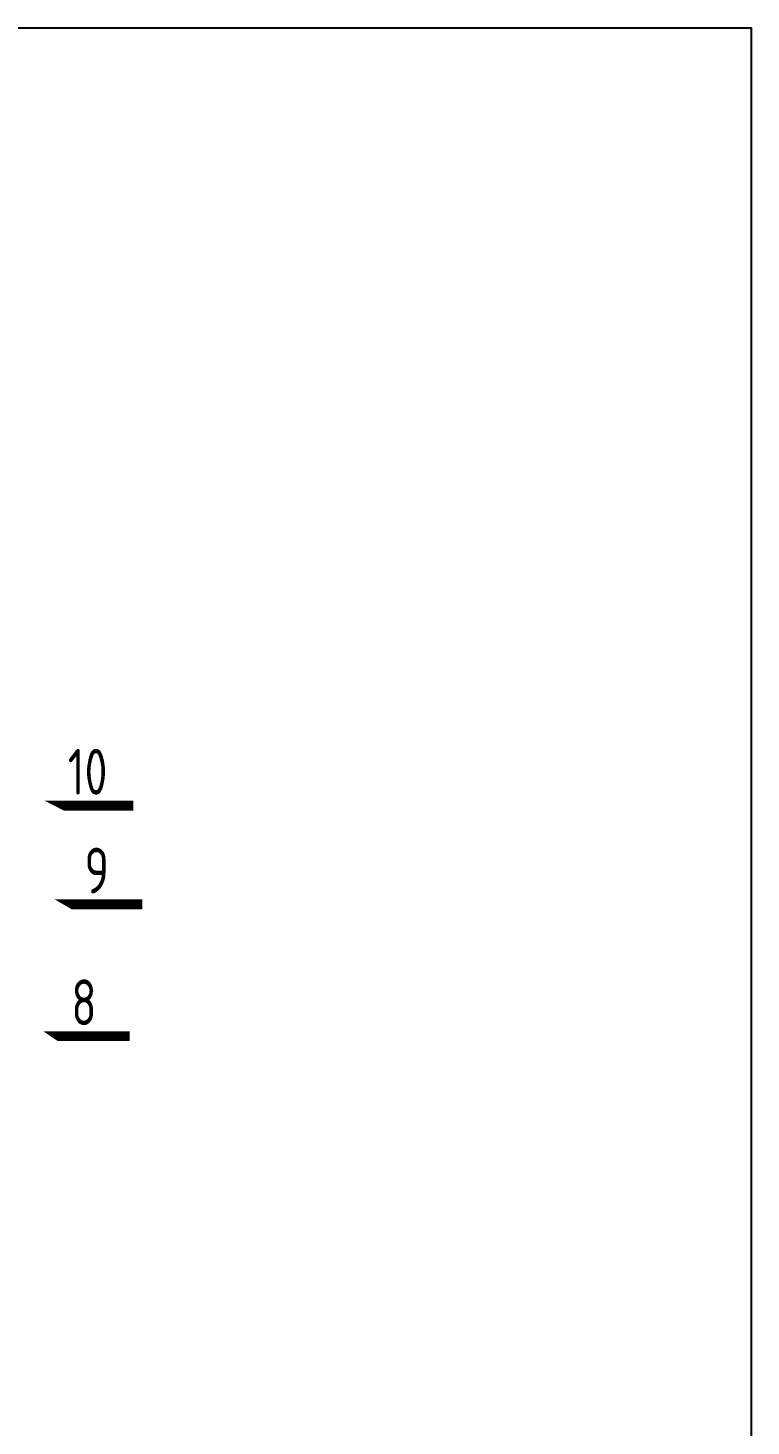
# Model space of a CAD drawing. Header units: millimetres. Extents: x -229914 to 856942, y -268655 to 87212.
# Drawn here: x 175401 to 180140, y -43353 to -34188 of the extents above; entities that cross this region are included whole.
import ezdxf
from ezdxf.enums import TextEntityAlignment as Align

# ---------------------------------------------------------------- set-up
doc = ezdxf.new("R2010")
doc.units = ezdxf.units.MM
doc.layers.add('$DIZAIN', color=7, linetype='Continuous')
doc.layers.add('$RAZMER', color=7, linetype='Continuous')
doc.styles.add('ПРОМКАД', font='simplex.shx', dxfattribs={"width": 0.7})

msp = doc.modelspace()

# ---------------------------------------------------------------- linework, layer by layer
at = {"layer": '$DIZAIN'}
msp.add_lwpolyline([(160139.62376, -34187.84481), (180139.62376, -34187.84481), (180139.62376, -61743.9251), (160139.62376, -61743.9251)], close=True, dxfattribs=at)
for points in [[(174476.89524, -38731.14217, 0, 0, 0), (175572.15103, -39285.80809, 64.8, 64.8, 0), (176090.43681, -39285.80809, 64.8, 64.8, 0)], [(174008.90528, -38982.99304, 0, 0, 0), (175632.14989, -39933.42484, 64.8, 64.8, 0), (176150.43567, -39933.42484, 64.8, 64.8, 0)], [(173228.92242, -39210.85833, 0, 0, 0), (175548.15207, -40796.91409, 64.8, 64.8, 0), (176066.43785, -40796.91409, 64.8, 64.8, 0)]]:
    msp.add_lwpolyline(points, format="xyseb")

# ---------------------------------------------------------------- texts
at = {"layer": '$RAZMER', "linetype": 'ByBlock', "style": 'ПРОМКАД', "width": 0.7}
for s, p in [('10', (175791.85021, -39214.02185)), ('9', (175851.84907, -39861.6386)), ('8', (175767.85125, -40725.12785))]:
    msp.add_text(s, height=300, dxfattribs=at).set_placement(p, align=Align.CENTER)

doc.saveas('drawing.dxf')
